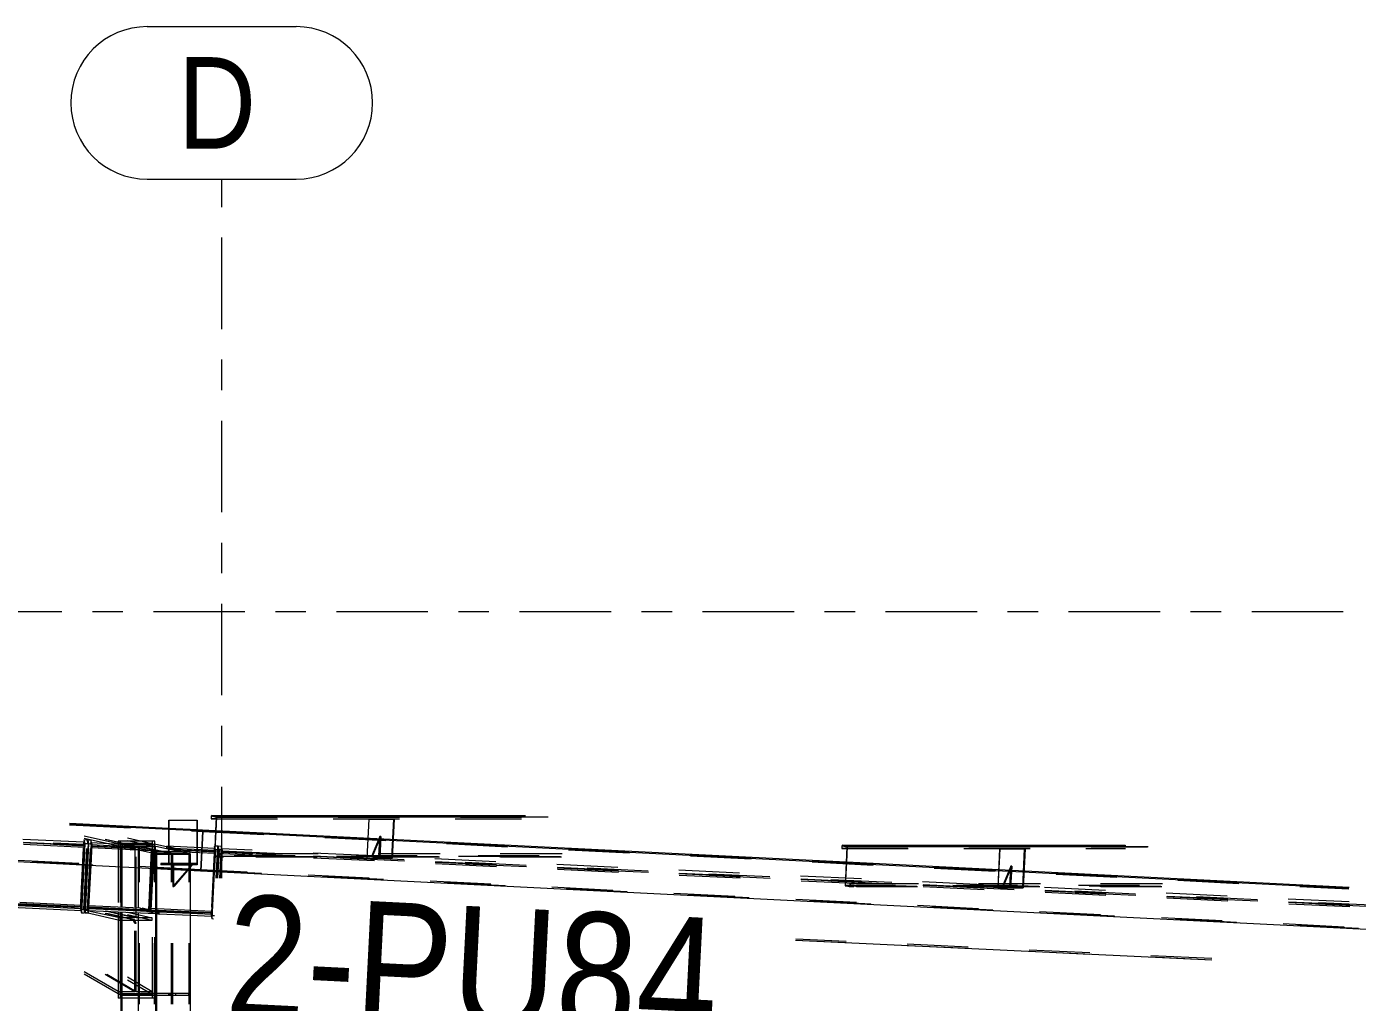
# Model space of a CAD drawing. Header units: millimetres. Extents: x -72 to 1100, y -472 to 348.
# Drawn here: x 160.16 to 203.78, y 70.22 to 102.2 of the extents above; entities that cross this region are included whole.
import ezdxf

# ---------------------------------------------------------------- set-up
doc = ezdxf.new("R2010")
doc.units = ezdxf.units.MM
for name, pattern in [('XKITLINE00', [0]), ('XKITLINE02', [4, 2, -2]), ('XKITLINE03', [6, 3, -1, 1, -1])]:
    doc.linetypes.add(name, pattern=pattern)
for name, color, linetype, lineweight in [('Part', 2, 'Continuous', 0), ('PartMark', 7, 'Continuous', 0), ('S-grid', 1, 'Continuous', 0)]:
    doc.layers.add(name, color=color, linetype=linetype, lineweight=lineweight)
doc.styles.add('ARIAL', font='ARIAL.TTF')

# ---------------------------------------------------------------- blocks, each defined once
blk = doc.blocks.new('*A4')
at = {"layer": 'S-grid', "color": 1, "linetype": 'XKITLINE03', "lineweight": 0}
blk.add_line((104.311, 83.036), (1057.351, 83.036), dxfattribs=at)
blk = doc.blocks.new('*A76')
at = {"layer": 'Part', "color": 7, "linetype": 'XKITLINE02', "lineweight": 0}
for p, q in [((166.551, 75.143), (166.508, 74.289)), ((166.51, 74.289), (166.552, 75.138)), ((166.543, 75.255), (166.54, 75.191)), ((166.54, 75.191), (166.551, 75.143)), ((166.54, 75.191), (219.485, 72.697)), ((166.566, 75.154), (166.543, 75.255)), ((219.488, 72.761), (166.543, 75.255)), ((166.551, 75.143), (219.496, 72.649)), ((166.552, 75.138), (166.563, 75.09)), ((219.497, 72.645), (166.552, 75.138)), ((166.563, 75.09), (166.566, 75.154)), ((219.508, 72.597), (166.563, 75.09)), ((219.511, 72.66), (166.566, 75.154)), ((199.006, 71.606), (185.361, 72.249)), ((199.006, 71.654), (185.364, 72.296))]:
    blk.add_line(p, q, dxfattribs=at)
at = {"layer": 'Part', "color": 2, "linetype": 'XKITLINE00', "lineweight": 0}
blk.add_line((199.006, 71.602), (185.361, 72.245), dxfattribs=at)
blk = doc.blocks.new('*A77')
at = {"layer": 'Part', "color": 7, "linetype": 'XKITLINE02', "lineweight": 0}
for p, q in [((163.649, 72.925), (162.727, 73.132)), ((163.693, 72.925), (162.784, 73.129)), ((163.698, 72.81), (163.649, 72.925)), ((163.649, 72.925), (163.693, 72.925)), ((163.742, 72.81), (163.693, 72.925)), ((163.698, 70.567), (163.698, 72.81)), ((163.742, 72.81), (163.698, 72.81)), ((163.742, 70.567), (163.742, 72.81)), ((163.742, 70.567), (162.784, 71.131)), ((163.698, 70.567), (163.152, 70.888)), ((164.272, 70.567), (163.463, 71.043)), ((163.463, 70.961), (164.272, 70.485)), ((163.168, 70.567), (163.152, 70.576)), ((163.168, 70.485), (163.152, 70.495)), ((163.698, 70.567), (163.168, 70.567)), ((163.168, 70.567), (163.168, 70.485)), ((163.168, 70.485), (164.272, 70.485)), ((164.272, 70.567), (163.742, 70.567)), ((164.272, 70.485), (164.272, 70.567))]:
    blk.add_line(p, q, dxfattribs=at)
at = {"layer": 'Part', "color": 2, "linetype": 'XKITLINE00', "lineweight": 0}
for p, q in [((163.152, 70.576), (162.047, 71.226)), ((163.152, 70.495), (162.047, 71.145)), ((163.152, 70.888), (162.727, 71.138))]:
    blk.add_line(p, q, dxfattribs=at)
blk = doc.blocks.new('*A82')
at = {"layer": 'Part', "color": 7, "linetype": 'XKITLINE02', "lineweight": 0}
for p, q in [((165.457, 70.513), (163.903, 70.513)), ((163.903, 70.442), (163.903, 70.513)), ((165.457, 70.442), (163.903, 70.442)), ((163.947, 70.442), (163.947, 70.513)), ((164.357, 70.442), (164.357, 70.513)), ((164.902, 70.442), (164.902, 70.513)), ((165.047, 70.442), (165.047, 70.513)), ((165.457, 70.513), (165.457, 70.442))]:
    blk.add_line(p, q, dxfattribs=at)
blk = doc.blocks.new('*A83')
at = {"layer": 'Part', "color": 2, "linetype": 'XKITLINE00', "lineweight": 0}
for p, q in [((163.304, 70.442), (163.304, 70.513)), ((163.304, 70.513), (164.378, 70.513)), ((164.378, 70.442), (163.304, 70.442))]:
    blk.add_line(p, q, dxfattribs=at)
at = {"layer": 'Part', "color": 7, "linetype": 'XKITLINE02', "lineweight": 0}
for p, q in [((163.714, 70.442), (163.714, 70.513)), ((163.859, 70.442), (163.859, 70.513)), ((164.857, 70.513), (164.378, 70.513)), ((164.857, 70.442), (164.378, 70.442)), ((164.403, 70.442), (164.403, 70.513)), ((164.813, 70.442), (164.813, 70.513)), ((164.857, 70.442), (164.857, 70.513))]:
    blk.add_line(p, q, dxfattribs=at)
blk = doc.blocks.new('*A84')
at = {"layer": 'Part', "color": 7, "linetype": 'XKITLINE02', "lineweight": 0}
for p, q in [((163.152, 75.499), (163.152, 73.179)), ((164.354, 75.499), (163.152, 75.499)), ((163.219, 75.499), (163.219, 73.176)), ((164.287, 70.356), (164.287, 75.499)), ((164.354, 70.356), (164.354, 75.499)), ((164.354, 70.356), (163.242, 70.356))]:
    blk.add_line(p, q, dxfattribs=at)
at = {"layer": 'Part', "color": 2, "linetype": 'XKITLINE00', "lineweight": 0}
for p, q in [((163.152, 73.179), (163.152, 70.356)), ((163.219, 73.176), (163.219, 70.356)), ((163.242, 70.356), (163.152, 70.356))]:
    blk.add_line(p, q, dxfattribs=at)
blk = doc.blocks.new('*A296')
at = {"layer": 'Part', "color": 7, "linetype": 'XKITLINE02', "lineweight": 0}
for p, q in [((108.398, 77.435), (165.857, 74.555)), ((165.858, 74.569), (108.399, 77.449)), ((108.406, 77.417), (165.865, 74.537)), ((161.562, 76.042), (165.933, 75.823)), ((161.563, 76.073), (165.926, 75.855)), ((164.822, 75.924), (164.821, 75.924)), ((165.75, 75.878), (164.822, 75.924)), ((164.822, 75.891), (164.821, 75.891)), ((165.75, 75.845), (164.822, 75.891)), ((165.865, 74.537), (165.933, 75.823)), ((165.926, 75.855), (165.926, 75.869)), ((165.933, 75.823), (165.926, 75.855)), ((165.857, 74.555), (165.858, 74.569)), ((165.865, 74.522), (165.857, 74.555)), ((165.858, 74.569), (165.865, 74.537))]:
    blk.add_line(p, q, dxfattribs=at)
at = {"layer": 'Part', "color": 2, "linetype": 'XKITLINE00', "lineweight": 0}
for p, q in [((165.865, 74.522), (108.406, 77.401)), ((164.821, 75.891), (161.562, 76.055)), ((164.821, 75.924), (161.564, 76.088)), ((165.926, 75.869), (165.75, 75.878)), ((165.934, 75.836), (165.75, 75.845)), ((165.934, 75.836), (165.865, 74.522)), ((165.926, 75.869), (165.934, 75.836))]:
    blk.add_line(p, q, dxfattribs=at)
blk = doc.blocks.new('*A297')
at = {"layer": 'Part', "color": 7, "linetype": 'XKITLINE02', "lineweight": 0}
for p, q in [((109.087, 77.897), (162.032, 75.403)), ((162.035, 75.467), (109.09, 77.961)), ((109.098, 77.849), (162.043, 75.355)), ((162.044, 75.351), (109.099, 77.844)), ((162.055, 75.302), (109.109, 77.796)), ((162.058, 75.366), (109.113, 77.86)), ((162.032, 75.403), (162.035, 75.467)), ((162.035, 75.467), (162.058, 75.366)), ((161.944, 73.352), (162.043, 75.355)), ((162.044, 75.351), (162.012, 74.715)), ((162.043, 75.355), (162.032, 75.403)), ((162.055, 75.302), (162.044, 75.351)), ((162.058, 75.366), (162.055, 75.302)), ((127.893, 74.939), (161.93, 73.336)), ((161.944, 73.352), (127.894, 74.955)), ((161.933, 73.4), (127.896, 75.003)), ((161.93, 73.336), (161.933, 73.4)), ((161.93, 73.336), (161.952, 73.235)), ((161.933, 73.4), (161.944, 73.352))]:
    blk.add_line(p, q, dxfattribs=at)
at = {"layer": 'Part', "color": 2, "linetype": 'XKITLINE00', "lineweight": 0}
for p, q in [((127.888, 74.84), (161.952, 73.235)), ((127.891, 74.904), (161.956, 73.299)), ((161.945, 73.347), (127.893, 74.951)), ((162.012, 74.715), (161.945, 73.347)), ((161.945, 73.347), (161.956, 73.299)), ((161.956, 73.299), (161.952, 73.235))]:
    blk.add_line(p, q, dxfattribs=at)
blk = doc.blocks.new('*A299')
at = {"layer": 'S-grid', "color": 1, "linetype": 'XKITLINE03', "lineweight": 0}
blk.add_line((166.551, 74.287), (166.551, 97.204), dxfattribs=at)
at = {"layer": 'S-grid', "color": 3, "style": 'ARIAL', "width": 0.85}
blk.add_text('D', height=3, dxfattribs=at).set_placement((165.107, 98.204))
blk = doc.blocks.new('*A307')
at = {"layer": 'Part', "color": 2, "linetype": 'XKITLINE00', "lineweight": 0}
for p, q in [((165.865, 74.522), (165.934, 75.836)), ((166.351, 75.848), (165.926, 75.869)), ((165.934, 75.836), (165.926, 75.869)), ((203.499, 73.953), (165.934, 75.836)), ((187.02, 74.812), (166.587, 75.836)), ((203.501, 73.986), (187.245, 74.801)), ((223.324, 71.642), (165.865, 74.522))]:
    blk.add_line(p, q, dxfattribs=at)
at = {"layer": 'Part', "color": 7, "linetype": 'XKITLINE02', "lineweight": 0}
for p, q in [((165.933, 75.823), (165.865, 74.537)), ((165.926, 75.869), (165.926, 75.855)), ((165.926, 75.855), (203.5, 73.972)), ((165.926, 75.855), (165.933, 75.823)), ((165.933, 75.823), (203.499, 73.94)), ((166.587, 75.836), (166.351, 75.848)), ((187.245, 74.801), (187.02, 74.812)), ((165.858, 74.569), (165.857, 74.555)), ((165.857, 74.555), (223.317, 71.676)), ((165.857, 74.555), (165.865, 74.522)), ((223.317, 71.69), (165.858, 74.569)), ((165.865, 74.537), (165.858, 74.569)), ((165.865, 74.537), (165.866, 74.537)), ((165.866, 74.537), (223.324, 71.658))]:
    blk.add_line(p, q, dxfattribs=at)
blk = doc.blocks.new('*A313')
at = {"layer": 'Part', "color": 7, "linetype": 'XKITLINE02', "lineweight": 0}
for p, q in [((163.242, 75.339), (163.242, 73.175)), ((163.242, 75.339), (163.278, 75.331)), ((164.345, 75.339), (163.242, 75.339)), ((163.278, 75.331), (163.278, 73.173)), ((163.278, 75.331), (163.808, 75.331)), ((163.808, 75.331), (163.808, 73.148)), ((163.808, 75.331), (164.908, 75.084)), ((163.852, 34.164), (163.852, 75.331)), ((163.852, 75.331), (164.382, 75.331)), ((164.952, 75.084), (163.852, 75.331)), ((164.345, 34.164), (164.345, 75.339)), ((164.382, 75.331), (164.345, 75.339)), ((164.378, 75.084), (164.378, 74.596)), ((164.378, 75.084), (164.415, 75.076)), ((164.908, 75.084), (164.378, 75.084)), ((164.382, 34.164), (164.382, 75.331)), ((164.415, 75.076), (164.415, 74.594)), ((165.519, 75.076), (164.415, 75.076)), ((164.908, 34.164), (164.908, 75.084)), ((164.952, 34.164), (164.952, 75.084)), ((165.482, 75.084), (164.952, 75.084)), ((165.482, 34.164), (165.482, 75.084)), ((165.482, 75.084), (165.519, 75.076)), ((165.519, 75.076), (165.519, 74.539)), ((163.808, 70.513), (163.808, 70.442)), ((163.242, 66.107), (163.242, 65.406)), ((163.278, 66.107), (163.278, 65.406)), ((163.808, 66.107), (163.808, 65.406)), ((164.378, 66.107), (164.378, 65.406)), ((164.415, 66.107), (164.415, 65.406)), ((165.519, 66.107), (165.519, 65.406)), ((163.242, 56.821), (163.242, 56.12)), ((163.278, 56.821), (163.278, 56.12)), ((163.808, 56.821), (163.808, 56.12)), ((164.378, 56.821), (164.378, 56.12)), ((164.415, 56.821), (164.415, 56.12)), ((165.519, 56.821), (165.519, 56.12)), ((163.242, 47.536), (163.242, 46.834)), ((163.278, 47.536), (163.278, 46.834)), ((163.808, 47.536), (163.808, 46.834)), ((164.378, 47.536), (164.378, 46.834)), ((164.415, 47.536), (164.415, 46.834)), ((165.519, 47.536), (165.519, 46.834)), ((163.242, 38.25), (163.242, 37.549)), ((163.278, 38.25), (163.278, 37.549)), ((163.808, 38.25), (163.808, 37.549)), ((164.378, 38.25), (164.378, 37.549)), ((164.415, 38.25), (164.415, 37.549)), ((165.519, 38.25), (165.519, 37.549)), ((163.852, 34.164), (163.852, 34.164)), ((164.345, 34.164), (164.345, 34.164)), ((164.382, 34.164), (164.382, 34.164)), ((164.908, 34.164), (164.908, 34.164)), ((164.952, 34.164), (164.952, 34.164)), ((165.482, 34.164), (165.482, 34.164)), ((163.242, 28.964), (163.242, 28.263)), ((163.278, 28.964), (163.278, 28.263)), ((163.808, 28.964), (163.808, 28.263)), ((163.852, 0.143), (163.852, 29.164)), ((164.345, 0.143), (164.345, 29.164)), ((164.378, 28.964), (164.378, 28.263)), ((164.382, 0.143), (164.382, 29.164)), ((164.415, 28.964), (164.415, 28.263)), ((164.908, 0.143), (164.908, 29.164)), ((164.952, 0.143), (164.952, 29.164)), ((165.482, 0.143), (165.482, 29.164)), ((165.519, 28.964), (165.519, 28.263)), ((165.519, 0.143), (163.242, 0.143))]:
    blk.add_line(p, q, dxfattribs=at)
at = {"layer": 'Part', "color": 2, "linetype": 'XKITLINE00', "lineweight": 0}
for p, q in [((164.378, 74.596), (164.378, 66.107)), ((164.415, 74.594), (164.415, 66.107)), ((165.519, 74.539), (165.519, 66.107)), ((163.242, 73.175), (163.242, 66.107)), ((163.278, 73.173), (163.278, 66.107)), ((163.808, 73.148), (163.808, 70.513)), ((163.808, 70.442), (163.808, 66.107)), ((163.242, 65.406), (163.242, 56.821)), ((163.278, 65.406), (163.278, 56.821)), ((163.808, 65.406), (163.808, 56.821)), ((164.378, 65.406), (164.378, 56.821)), ((164.415, 65.406), (164.415, 56.821)), ((165.519, 65.406), (165.519, 56.821)), ((163.242, 56.12), (163.242, 47.536)), ((163.278, 56.12), (163.278, 47.536)), ((163.808, 56.12), (163.808, 47.536)), ((164.378, 56.12), (164.378, 47.536)), ((164.415, 56.12), (164.415, 47.536)), ((165.519, 56.12), (165.519, 47.536)), ((163.242, 46.834), (163.242, 38.25)), ((163.278, 46.834), (163.278, 38.25)), ((163.808, 46.834), (163.808, 38.25)), ((164.378, 46.834), (164.378, 38.25)), ((164.415, 46.834), (164.415, 38.25)), ((165.519, 46.834), (165.519, 38.25)), ((163.242, 37.549), (163.242, 34.164)), ((163.278, 37.549), (163.278, 34.164)), ((163.808, 37.549), (163.808, 34.164)), ((164.378, 37.549), (164.378, 34.164)), ((164.415, 37.549), (164.415, 34.164)), ((165.519, 37.549), (165.519, 34.164)), ((163.242, 34.164), (163.242, 34.164)), ((163.278, 34.164), (163.278, 34.164)), ((163.808, 34.164), (163.808, 34.164)), ((164.378, 34.164), (164.378, 34.164)), ((164.415, 34.164), (164.415, 34.164)), ((165.519, 34.164), (165.519, 34.164)), ((163.242, 29.164), (163.242, 28.964)), ((163.278, 29.164), (163.278, 28.964)), ((163.808, 29.164), (163.808, 28.964)), ((164.378, 29.164), (164.378, 28.964)), ((164.415, 29.164), (164.415, 28.964)), ((165.519, 29.164), (165.519, 28.964)), ((163.242, 28.263), (163.242, 0.143)), ((163.278, 28.263), (163.278, 0.143)), ((163.808, 28.263), (163.808, 0.143)), ((164.378, 28.263), (164.378, 0.143)), ((164.415, 28.263), (164.415, 0.143)), ((165.519, 28.263), (165.519, 0.143))]:
    blk.add_line(p, q, dxfattribs=at)
blk = doc.blocks.new('*A352')
at = {"layer": 'Part', "color": 7, "linetype": 'XKITLINE02', "lineweight": 0}
for p, q in [((162.047, 75.68), (163.168, 75.428)), ((162.047, 75.601), (163.168, 75.349)), ((162.727, 75.567), (163.698, 75.349)), ((162.784, 75.564), (163.742, 75.349)), ((163.463, 75.61), (164.272, 75.428)), ((163.463, 75.531), (164.272, 75.349)), ((164.272, 75.428), (163.168, 75.428)), ((163.168, 75.428), (163.168, 75.349)), ((163.168, 75.349), (163.698, 75.349)), ((163.698, 75.349), (163.698, 72.993)), ((163.742, 72.993), (163.742, 75.349)), ((163.742, 75.349), (164.272, 75.349)), ((164.272, 75.349), (164.272, 75.428)), ((162.182, 73.215), (162.047, 73.245)), ((162.058, 73.163), (162.047, 73.166)), ((162.119, 73.15), (162.07, 73.161)), ((162.796, 73.196), (162.727, 73.211)), ((163.742, 72.993), (162.784, 73.208)), ((163.698, 72.993), (163.152, 73.116)), ((163.168, 72.993), (163.152, 72.997)), ((163.168, 72.914), (163.152, 72.918)), ((163.698, 72.993), (163.168, 72.993)), ((163.168, 72.993), (163.168, 72.914)), ((163.168, 72.914), (164.272, 72.914)), ((163.463, 73.175), (164.272, 72.993)), ((163.463, 73.096), (164.272, 72.914)), ((164.272, 72.993), (163.742, 72.993)), ((164.272, 72.914), (164.272, 72.993))]:
    blk.add_line(p, q, dxfattribs=at)
at = {"layer": 'Part', "color": 2, "linetype": 'XKITLINE00', "lineweight": 0}
for p, q in [((162.07, 73.161), (162.058, 73.163)), ((163.152, 72.918), (162.119, 73.15)), ((163.152, 72.997), (162.182, 73.215)), ((163.152, 73.116), (162.796, 73.196))]:
    blk.add_line(p, q, dxfattribs=at)
blk = doc.blocks.new('*A354')
at = {"layer": 'Part', "color": 2, "linetype": 'XKITLINE00', "lineweight": 0}
for p, q in [((186.885, 75.37), (186.88, 75.263)), ((186.88, 75.263), (186.886, 75.262)), ((187.052, 75.332), (186.885, 75.37)), ((186.885, 75.37), (196.166, 75.37)), ((186.886, 75.262), (186.891, 75.356)), ((187.042, 75.262), (186.886, 75.262)), ((186.891, 75.356), (187.045, 75.321)), ((187.045, 75.321), (187.02, 74.803)), ((187.052, 75.332), (187.026, 74.801)), ((187.052, 75.332), (196.923, 75.332)), ((187.149, 74.003), (187.116, 74.011)), ((187.143, 74.018), (187.117, 74.023)), ((187.148, 74.111), (187.143, 74.018)), ((187.154, 74.11), (187.148, 74.111)), ((187.247, 74.111), (187.148, 74.111)), ((187.149, 74.003), (187.154, 74.11)), ((187.271, 74.003), (187.149, 74.003)), ((187.276, 74.11), (187.154, 74.11))]:
    blk.add_line(p, q, dxfattribs=at)
at = {"layer": 'Part', "color": 7, "linetype": 'XKITLINE02', "lineweight": 0}
for p, q in [((186.88, 75.263), (196.142, 75.263)), ((196.191, 75.356), (186.891, 75.356)), ((187.049, 75.262), (187.042, 75.262)), ((187.045, 75.321), (196.893, 75.321)), ((187.049, 75.262), (196.17, 75.262)), ((187.02, 74.803), (186.982, 74.041)), ((187.026, 74.801), (186.989, 74.052)), ((187.116, 74.011), (186.982, 74.041)), ((186.982, 74.041), (196.605, 74.041)), ((187.117, 74.023), (186.989, 74.052)), ((196.635, 74.052), (186.989, 74.052)), ((197.338, 74.018), (187.143, 74.018)), ((197.359, 74.111), (187.247, 74.111)), ((197.362, 74.003), (187.271, 74.003)), ((197.386, 74.11), (187.276, 74.11))]:
    blk.add_line(p, q, dxfattribs=at)
blk = doc.blocks.new('*A358')
at = {"layer": 'Part', "color": 2, "linetype": 'XKITLINE00', "lineweight": 0}
for p, q in [((166.213, 76.344), (166.208, 76.237)), ((166.38, 76.306), (166.213, 76.344)), ((166.213, 76.344), (176.489, 76.344)), ((166.208, 76.237), (166.214, 76.236)), ((166.214, 76.236), (166.218, 76.33)), ((166.37, 76.236), (166.214, 76.236)), ((166.218, 76.33), (166.373, 76.295)), ((166.373, 76.295), (166.35, 75.838)), ((166.38, 76.306), (166.356, 75.837)), ((166.38, 76.306), (177.246, 76.306)), ((166.476, 75.085), (166.471, 74.992)), ((166.482, 75.084), (166.476, 75.085)), ((166.587, 75.085), (166.476, 75.085)), ((166.476, 74.977), (166.482, 75.084)), ((166.615, 75.084), (166.482, 75.084)), ((166.476, 74.977), (166.441, 74.985)), ((166.471, 74.992), (166.442, 74.998)), ((166.61, 74.977), (166.476, 74.977))]:
    blk.add_line(p, q, dxfattribs=at)
at = {"layer": 'Part', "color": 7, "linetype": 'XKITLINE02', "lineweight": 0}
for p, q in [((166.208, 76.237), (176.465, 76.237)), ((176.513, 76.33), (166.218, 76.33)), ((166.376, 76.236), (166.37, 76.236)), ((166.373, 76.295), (177.216, 76.295)), ((166.376, 76.236), (176.492, 76.236)), ((166.35, 75.838), (166.31, 75.015)), ((166.356, 75.837), (166.316, 75.026)), ((166.442, 74.998), (166.316, 75.026)), ((176.958, 75.026), (166.316, 75.026)), ((177.682, 75.085), (166.587, 75.085)), ((177.709, 75.084), (166.615, 75.084)), ((166.441, 74.985), (166.31, 75.015)), ((166.31, 75.015), (176.928, 75.015)), ((177.66, 74.992), (166.471, 74.992)), ((177.685, 74.977), (166.61, 74.977))]:
    blk.add_line(p, q, dxfattribs=at)
blk = doc.blocks.new('*A359')
at = {"layer": 'Part', "color": 7, "linetype": 'XKITLINE02', "lineweight": 0}
for p, q in [((161.925, 73.272), (162.037, 75.545)), ((162.032, 73.266), (162.144, 75.54)), ((162.037, 75.545), (162.063, 75.431)), ((162.144, 75.54), (162.037, 75.545)), ((162.17, 75.426), (162.144, 75.54)), ((162.063, 75.431), (162.027, 74.714)), ((162.063, 75.431), (162.17, 75.426)), ((162.17, 75.426), (162.134, 74.709)), ((161.925, 73.272), (161.933, 73.236)), ((161.925, 73.272), (162.032, 73.266)), ((162.032, 73.266), (162.057, 73.153))]:
    blk.add_line(p, q, dxfattribs=at)
at = {"layer": 'Part', "color": 2, "linetype": 'XKITLINE00', "lineweight": 0}
for p, q in [((162.027, 74.714), (161.95, 73.158)), ((162.134, 74.709), (162.057, 73.153)), ((161.933, 73.236), (161.95, 73.158)), ((161.95, 73.158), (162.057, 73.153))]:
    blk.add_line(p, q, dxfattribs=at)
blk = doc.blocks.new('*A360')
at = {"layer": 'Part', "color": 7, "linetype": 'XKITLINE02', "lineweight": 0}
for p, q in [((162.046, 73.266), (162.158, 75.539)), ((162.153, 73.261), (162.265, 75.534)), ((162.158, 75.539), (162.184, 75.425)), ((162.265, 75.534), (162.158, 75.539)), ((162.291, 75.42), (162.265, 75.534)), ((162.184, 75.425), (162.149, 74.708)), ((162.184, 75.425), (162.291, 75.42)), ((162.291, 75.42), (162.256, 74.702)), ((162.046, 73.266), (162.06, 73.204)), ((162.046, 73.266), (162.153, 73.261)), ((162.153, 73.261), (162.179, 73.147))]:
    blk.add_line(p, q, dxfattribs=at)
at = {"layer": 'Part', "color": 2, "linetype": 'XKITLINE00', "lineweight": 0}
for p, q in [((162.149, 74.708), (162.072, 73.152)), ((162.256, 74.702), (162.179, 73.147)), ((162.06, 73.204), (162.072, 73.152)), ((162.072, 73.152), (162.179, 73.147))]:
    blk.add_line(p, q, dxfattribs=at)
blk = doc.blocks.new('*A361')
at = {"layer": 'Part', "color": 7, "linetype": 'XKITLINE02', "lineweight": 0}
for p, q in [((166.438, 75.337), (166.386, 74.295)), ((166.464, 75.223), (166.428, 74.493)), ((166.545, 75.332), (166.438, 75.337)), ((166.464, 75.223), (166.438, 75.337)), ((166.571, 75.218), (166.464, 75.223)), ((166.493, 74.29), (166.545, 75.332)), ((166.571, 75.218), (166.535, 74.488)), ((166.571, 75.218), (166.545, 75.332))]:
    blk.add_line(p, q, dxfattribs=at)
at = {"layer": 'Part', "color": 2, "linetype": 'XKITLINE00', "lineweight": 0}
for p, q in [((166.428, 74.493), (166.418, 74.294)), ((166.535, 74.488), (166.525, 74.288))]:
    blk.add_line(p, q, dxfattribs=at)
blk = doc.blocks.new('*A362')
at = {"layer": 'Part', "color": 7, "linetype": 'XKITLINE02', "lineweight": 0}
for p, q in [((166.317, 75.343), (166.204, 73.07)), ((166.342, 75.229), (166.306, 74.499)), ((166.424, 75.338), (166.317, 75.343)), ((166.342, 75.229), (166.317, 75.343)), ((166.449, 75.224), (166.342, 75.229)), ((166.372, 74.296), (166.424, 75.338)), ((166.449, 75.224), (166.413, 74.494)), ((166.449, 75.224), (166.424, 75.338)), ((166.204, 73.07), (166.293, 73.066)), ((166.204, 73.07), (166.212, 73.035)), ((166.293, 73.066), (166.311, 73.065))]:
    blk.add_line(p, q, dxfattribs=at)
at = {"layer": 'Part', "color": 2, "linetype": 'XKITLINE00', "lineweight": 0}
for p, q in [((166.306, 74.499), (166.23, 72.956)), ((166.413, 74.494), (166.403, 74.294)), ((166.212, 73.035), (166.23, 72.956)), ((166.287, 72.953), (166.23, 72.956))]:
    blk.add_line(p, q, dxfattribs=at)
blk = doc.blocks.new('*A363')
at = {"layer": 'Part', "color": 7, "linetype": 'XKITLINE02', "lineweight": 0}
for p, q in [((164.214, 73.245), (164.31, 75.192)), ((164.238, 73.239), (164.335, 75.187)), ((164.31, 75.192), (165.016, 75.159)), ((164.335, 75.187), (164.31, 75.192)), ((165.041, 75.154), (164.335, 75.187)), ((164.751, 75.275), (164.755, 75.339)), ((166.312, 75.201), (164.751, 75.275)), ((165.019, 75.215), (164.751, 75.275)), ((166.315, 75.265), (164.755, 75.339)), ((164.755, 75.339), (165.314, 75.213)), ((165.016, 75.159), (165.019, 75.215)), ((165.016, 75.159), (165.041, 75.154)), ((166.322, 75.153), (165.019, 75.215)), ((165.043, 75.209), (165.041, 75.154)), ((166.323, 75.149), (165.043, 75.209)), ((165.311, 75.149), (165.043, 75.209)), ((165.314, 75.213), (165.311, 75.149)), ((166.334, 75.101), (165.311, 75.149)), ((166.337, 75.165), (165.314, 75.213)), ((166.223, 73.15), (166.322, 75.153)), ((166.323, 75.149), (166.291, 74.5)), ((166.312, 75.201), (166.315, 75.265)), ((166.322, 75.153), (166.312, 75.201)), ((166.315, 75.265), (166.337, 75.165)), ((166.334, 75.101), (166.323, 75.149)), ((166.337, 75.165), (166.334, 75.101)), ((163.946, 73.305), (163.943, 73.241)), ((164.214, 73.245), (163.946, 73.305)), ((166.212, 73.198), (163.946, 73.305)), ((163.943, 73.241), (164.503, 73.115)), ((163.943, 73.241), (166.209, 73.134)), ((166.223, 73.15), (164.214, 73.245)), ((164.506, 73.179), (164.238, 73.239)), ((165.519, 73.179), (164.238, 73.239)), ((164.503, 73.115), (164.506, 73.179)), ((165.519, 73.067), (164.503, 73.115)), ((165.519, 73.132), (164.506, 73.179)), ((166.209, 73.134), (166.212, 73.198)), ((166.232, 73.034), (166.209, 73.134)), ((166.212, 73.198), (166.223, 73.15))]:
    blk.add_line(p, q, dxfattribs=at)
at = {"layer": 'Part', "color": 2, "linetype": 'XKITLINE00', "lineweight": 0}
for p, q in [((166.291, 74.5), (166.224, 73.146)), ((166.224, 73.146), (165.519, 73.179)), ((166.235, 73.098), (165.519, 73.132)), ((166.232, 73.034), (165.519, 73.067)), ((166.224, 73.146), (166.235, 73.098)), ((166.235, 73.098), (166.232, 73.034))]:
    blk.add_line(p, q, dxfattribs=at)
blk = doc.blocks.new('*A364')
at = {"layer": 'Part', "color": 7, "linetype": 'XKITLINE02', "lineweight": 0}
for p, q in [((162.271, 75.344), (162.172, 73.341)), ((162.173, 73.337), (162.272, 75.34)), ((162.263, 75.456), (162.26, 75.392)), ((162.26, 75.392), (163.284, 75.344)), ((162.26, 75.392), (162.271, 75.344)), ((162.263, 75.456), (163.287, 75.408)), ((162.286, 75.356), (162.263, 75.456)), ((162.271, 75.344), (163.551, 75.284)), ((162.272, 75.34), (163.576, 75.278)), ((162.272, 75.34), (162.283, 75.292)), ((162.283, 75.292), (162.286, 75.356)), ((162.283, 75.292), (163.843, 75.218)), ((162.286, 75.356), (163.846, 75.282)), ((163.287, 75.408), (163.284, 75.344)), ((163.284, 75.344), (163.551, 75.284)), ((163.846, 75.282), (163.287, 75.408)), ((163.551, 75.284), (163.549, 75.228)), ((164.254, 75.195), (163.549, 75.228)), ((163.549, 75.228), (163.573, 75.223)), ((163.573, 75.223), (163.576, 75.278)), ((164.279, 75.19), (163.573, 75.223)), ((163.576, 75.278), (163.843, 75.218)), ((163.843, 75.218), (163.846, 75.282)), ((164.158, 73.247), (164.254, 75.195)), ((164.279, 75.19), (164.25, 74.603)), ((164.254, 75.195), (164.279, 75.19)), ((162.161, 73.389), (162.158, 73.325)), ((162.158, 73.325), (162.181, 73.225)), ((162.158, 73.325), (163.887, 73.244)), ((162.172, 73.341), (162.161, 73.389)), ((163.89, 73.308), (162.161, 73.389)), ((164.158, 73.247), (162.172, 73.341)), ((162.184, 73.289), (162.173, 73.337)), ((162.188, 73.336), (162.173, 73.337)), ((162.181, 73.225), (162.184, 73.289)), ((162.184, 73.289), (162.186, 73.288)), ((163.887, 73.244), (163.89, 73.308)), ((163.89, 73.308), (164.158, 73.247)), ((162.181, 73.225), (162.183, 73.225)), ((164.447, 73.118), (163.887, 73.244)), ((164.45, 73.182), (164.378, 73.198)), ((164.45, 73.182), (164.378, 73.185)), ((164.447, 73.118), (164.378, 73.121)), ((164.45, 73.182), (164.447, 73.118))]:
    blk.add_line(p, q, dxfattribs=at)
at = {"layer": 'Part', "color": 2, "linetype": 'XKITLINE00', "lineweight": 0}
for p, q in [((164.25, 74.603), (164.182, 73.242)), ((164.378, 73.185), (162.186, 73.288)), ((164.182, 73.242), (162.188, 73.336)), ((164.378, 73.121), (162.183, 73.225)), ((164.378, 73.198), (164.182, 73.242))]:
    blk.add_line(p, q, dxfattribs=at)
blk = doc.blocks.new('*A365')
at = {"layer": 'Part', "color": 7, "linetype": 'XKITLINE02', "lineweight": 0}
for p, q in [((163.242, 75.339), (163.245, 75.41)), ((164.415, 75.076), (163.242, 75.339)), ((164.345, 75.339), (163.242, 75.339)), ((164.418, 75.147), (163.245, 75.41)), ((163.245, 75.41), (164.349, 75.41)), ((164.349, 75.41), (164.345, 75.339)), ((165.519, 75.076), (164.345, 75.339)), ((165.522, 75.147), (164.349, 75.41)), ((164.418, 75.147), (164.415, 75.076)), ((164.415, 75.076), (165.519, 75.076)), ((165.522, 75.147), (164.418, 75.147)), ((165.519, 75.076), (165.522, 75.147))]:
    blk.add_line(p, q, dxfattribs=at)
blk = doc.blocks.new('*A366')
at = {"layer": 'Part', "color": 7, "linetype": 'XKITLINE02', "lineweight": 0}
for p, q in [((171.368, 76.227), (171.304, 74.948)), ((171.321, 74.945), (171.384, 76.223)), ((171.384, 76.223), (171.368, 76.227)), ((171.368, 76.227), (172.188, 76.227)), ((171.384, 76.223), (172.204, 76.223)), ((172.124, 74.948), (172.188, 76.227)), ((172.204, 76.223), (172.141, 74.945)), ((172.188, 76.227), (172.204, 76.223)), ((171.304, 74.948), (171.321, 74.945)), ((171.304, 74.948), (172.124, 74.948)), ((171.321, 74.945), (172.141, 74.945)), ((172.141, 74.945), (172.124, 74.948))]:
    blk.add_line(p, q, dxfattribs=at)
blk = doc.blocks.new('*A367')
at = {"layer": 'Part', "color": 7, "linetype": 'XKITLINE02', "lineweight": 0}
for p, q in [((171.734, 75.659), (171.465, 75.001)), ((171.497, 75.001), (171.765, 75.659)), ((171.699, 74.948), (171.734, 75.659)), ((171.765, 75.659), (171.73, 74.948)), ((171.765, 75.659), (171.734, 75.659)), ((171.497, 75.001), (171.465, 75.001)), ((171.465, 75.001), (171.699, 74.948)), ((171.73, 74.948), (171.497, 75.001)), ((171.73, 74.948), (171.699, 74.948))]:
    blk.add_line(p, q, dxfattribs=at)
blk = doc.blocks.new('*A368')
at = {"layer": 'Part', "color": 7, "linetype": 'XKITLINE02', "lineweight": 0}
for p, q in [((192.048, 75.253), (191.985, 73.974)), ((192.002, 73.97), (192.065, 75.249)), ((192.065, 75.249), (192.048, 75.253)), ((192.048, 75.253), (192.868, 75.253)), ((192.065, 75.249), (192.885, 75.249)), ((192.805, 73.974), (192.868, 75.253)), ((192.885, 75.249), (192.822, 73.97)), ((192.868, 75.253), (192.885, 75.249)), ((191.985, 73.974), (192.002, 73.97)), ((191.985, 73.974), (192.805, 73.974)), ((192.002, 73.97), (192.822, 73.97)), ((192.822, 73.97), (192.805, 73.974))]:
    blk.add_line(p, q, dxfattribs=at)
blk = doc.blocks.new('*A369')
at = {"layer": 'Part', "color": 7, "linetype": 'XKITLINE02', "lineweight": 0}
for p, q in [((192.414, 74.685), (192.146, 74.027)), ((192.177, 74.027), (192.446, 74.685)), ((192.379, 73.974), (192.414, 74.685)), ((192.446, 74.685), (192.411, 73.974)), ((192.446, 74.685), (192.414, 74.685)), ((192.177, 74.027), (192.146, 74.027)), ((192.146, 74.027), (192.379, 73.974)), ((192.411, 73.974), (192.177, 74.027)), ((192.411, 73.974), (192.379, 73.974))]:
    blk.add_line(p, q, dxfattribs=at)
blk = doc.blocks.new('*A370')
at = {"layer": 'Part', "color": 2, "linetype": 'XKITLINE00', "lineweight": 0}
for p, q in [((164.822, 76.194), (164.821, 76.194)), ((164.821, 76.194), (165.75, 76.194)), ((164.821, 74.769), (164.821, 76.194)), ((164.822, 76.194), (164.822, 74.769)), ((165.75, 76.194), (165.75, 74.769)), ((164.822, 74.769), (164.821, 74.769)), ((165.75, 74.769), (164.822, 74.769))]:
    blk.add_line(p, q, dxfattribs=at)
at = {"layer": 'Part', "color": 7, "linetype": 'XKITLINE02', "lineweight": 0}
for p, q in [((165.749, 74.769), (165.749, 76.194)), ((164.822, 74.769), (164.821, 74.769))]:
    blk.add_line(p, q, dxfattribs=at)
blk = doc.blocks.new('*A371')
at = {"layer": 'Part', "color": 7, "linetype": 'XKITLINE02', "lineweight": 0}
for p, q in [((164.951, 74.734), (164.951, 74.567)), ((165.567, 74.734), (164.951, 74.734)), ((164.951, 74.734), (164.982, 74.734)), ((164.982, 74.019), (164.982, 74.734)), ((164.982, 74.734), (165.598, 74.734)), ((165.567, 74.734), (165.404, 74.545)), ((165.598, 74.734), (165.434, 74.543)), ((165.567, 74.734), (165.598, 74.734))]:
    blk.add_line(p, q, dxfattribs=at)
at = {"layer": 'Part', "color": 2, "linetype": 'XKITLINE00', "lineweight": 0}
for p, q in [((164.951, 74.567), (164.951, 74.019)), ((165.404, 74.545), (164.951, 74.019)), ((165.434, 74.543), (164.982, 74.019)), ((164.951, 74.019), (164.982, 74.019))]:
    blk.add_line(p, q, dxfattribs=at)
blk = doc.blocks.new('*A372')
at = {"layer": 'Part', "color": 7, "linetype": 'XKITLINE02', "lineweight": 0}
for p, q in [((164.822, 74.769), (164.557, 74.769)), ((164.557, 74.769), (164.557, 74.734)), ((164.822, 74.734), (164.557, 74.734)), ((164.791, 74.734), (164.791, 74.769)), ((165.377, 74.769), (165.377, 74.734)), ((165.713, 74.734), (165.713, 74.769))]:
    blk.add_line(p, q, dxfattribs=at)
at = {"layer": 'Part', "color": 2, "linetype": 'XKITLINE00', "lineweight": 0}
for p, q in [((164.818, 74.769), (164.822, 74.769)), ((164.818, 74.734), (164.822, 74.734)), ((164.822, 74.769), (165.75, 74.769)), ((164.822, 74.734), (164.822, 74.769)), ((165.75, 74.734), (164.822, 74.734)), ((165.75, 74.769), (165.75, 74.734))]:
    blk.add_line(p, q, dxfattribs=at)
blk = doc.blocks.new('*A373')
at = {"layer": 'S-grid', "color": 1, "linetype": 'XKITLINE00', "lineweight": 0}
for p, q in [((164.107, 102.204), (168.996, 102.204)), ((164.107, 97.204), (168.996, 97.204))]:
    blk.add_line(p, q, dxfattribs=at)
for centre, start, end in [((164.107, 99.704), 90, 270), ((168.996, 99.704), 270, 90)]:
    blk.add_arc(centre, 2.5, start, end, dxfattribs=at)
blk = doc.blocks.new('*A1044')
at = {"layer": 'PartMark', "color": 3, "style": 'ARIAL', "width": 0.85}
blk.add_text('2-PU84', height=4, rotation=-2.8705, dxfattribs=at).set_placement((166.628, 69.777))

msp = doc.modelspace()

# ---------------------------------------------------------------- block references
at = {"lineweight": 0}
for name in ['*A373', '*A299', '*A4', '*A296', '*A297', '*A358', '*A370', '*A366', '*A359', '*A360', '*A352', '*A84', '*A307', '*A367', '*A364', '*A365', '*A313', '*A363', '*A362', '*A361', '*A76', '*A354', '*A368', '*A372', '*A371', '*A369', '*A1044', '*A77', '*A83', '*A82']:
    msp.add_blockref(name, (0, 0), dxfattribs=at)

doc.saveas('drawing.dxf')
